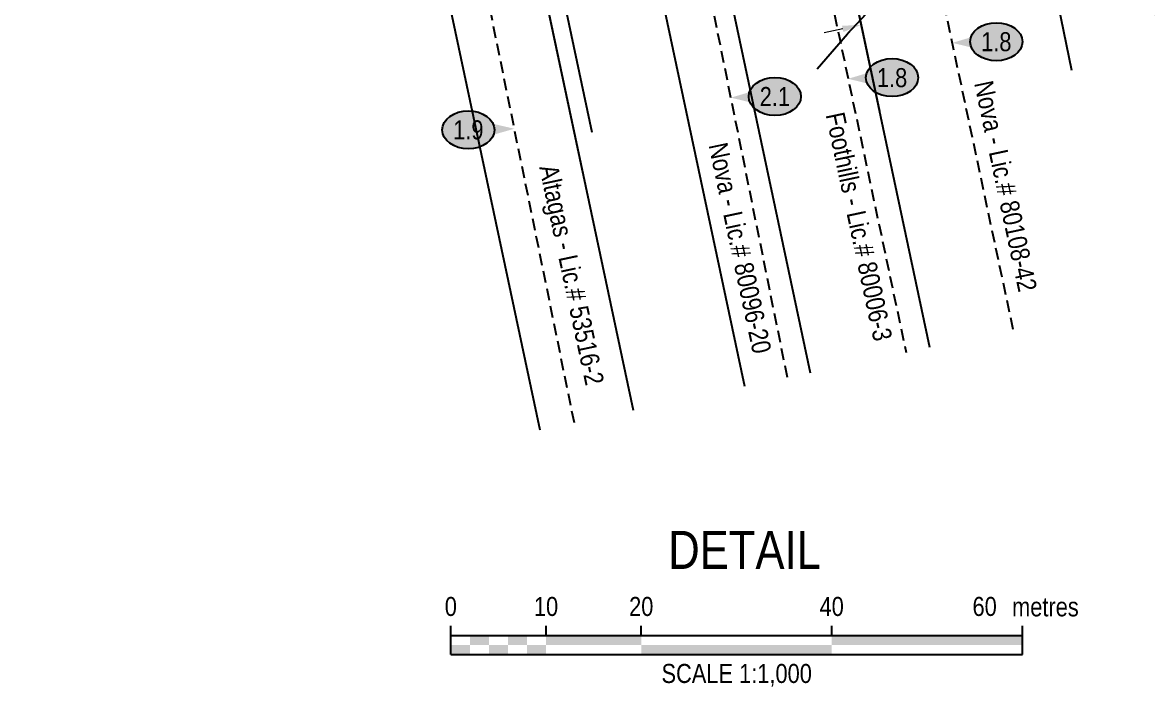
# Model space of a CAD drawing. Extents: x 671801 to 676935, y 5694741 to 5698835.
# Drawn here: x 674315 to 674906, y 5694741 to 5695090 of the extents above; entities that cross this region are included whole.
import ezdxf
from ezdxf.enums import TextEntityAlignment as Align

# ---------------------------------------------------------------- set-up
doc = ezdxf.new("R2010")
doc.units = 0
doc.header["$LTSCALE"] = 5
doc.header["$PDMODE"] = 34
doc.header["$PDSIZE"] = 0.03
doc.linetypes.add('foc-TOPO-ephemeral', pattern=[6.25, 3.125, -0.625, 0.625, -0.625, 0.625, -0.625])
doc.linetypes.add('UG_PIPE', pattern=[1.875, 1.25, -0.625])
doc.layers.get('Defpoints').update_dxf_attribs({"color": 9})
for name, color, linetype in [('AS-FENCE-DASH', 48, 'foc-FENCE-DASH'), ('AS-PIPE-UG', 44, 'UG_PIPE'), ('AS-PIPE-UG-T', 44, 'Continuous'), ('CG-NOTES', 7, 'Continuous'), ('F-RW', 190, 'Continuous'), ('L-2', 7, 'Continuous'), ('P-ELEVATION', 7, 'Continuous'), ('T-DRAW', 143, 'foc-TOPO-ephemeral')]:
    doc.layers.add(name, color=color, linetype=linetype)
doc.layers.add('F-RW-T', color=190, linetype='Continuous', lineweight=9)
doc.styles.add('80', font='ARIALN.TTF', dxfattribs={"height": 10})
doc.styles.add('80CG', font='ARIALN.TTF', dxfattribs={"height": 10})
doc.styles.add('foc-LtypeFont', font='ARIALN.TTF', dxfattribs={"height": 7.35})
doc.styles.get("Standard").update_dxf_attribs({"font": 'ARIALN.TTF'})
doc.linetypes.add('foc-FENCE-DASH', pattern='A,0.5,-0.5,1,-0.5,1,-0.5,1,-0.5,1,-0.5,["X",foc-LtypeFont,S=0.2,R=0,X=-0.625,Y=-0.75],-0.5', length=7.5)
doc.linetypes.add('foc-TOPO-flowdirection-NOLINE', pattern='A,0,[">",foc-LtypeFont,S=0.3,R=0,X=0,Y=-0.945],-20,[">",foc-LtypeFont,S=0.3,R=0,X=0,Y=-0.945],0', length=20)
doc.dimstyles.new('Compass 5 000', dxfattribs={"dimscale": 5, "dimtxt": 9, "dimasz": 2, "dimexe": 0.2, "dimexo": 0.0625, "dimgap": 0.5, "dimtad": 0, "dimtih": 1, "dimtoh": 1, "dimzin": 0, "dimdsep": 46, "dimtxsty": '80CG', "dimcen": 0.1, "dimse1": 1, "dimse2": 1, "dimclrd": 256, "dimclrt": 256, "dimaunit": 1, "dimadec": 4, "dimazin": 0, "dimtfac": 0.06, "dimtofl": 0, "dimtmove": 0, "dimatfit": 1, "dimfxl": 0.2, "dimtolj": 1, "dimtzin": 0, "dimlwd": -1, "dimarcsym": 0})

# ---------------------------------------------------------------- blocks, each defined once
blk = doc.blocks.new('*U434')
at = {"color": 0}
for p, q in [((-150, 0), (-150, 15)), ((-100, 10), (-100, 15)), ((-50, 10), (-50, 15)), ((50, 10), (50, 15)), ((150.24, 0), (150.24, 15)), ((-150, 10), (150.24, 10)), ((-150, 0), (150.24, 0))]:
    blk.add_line(p, q, dxfattribs=at)
for points in [[(-140, 10), (-130, 10), (-140, 5), (-130, 5)], [(-120, 10), (-110, 10), (-120, 5), (-110, 5)], [(-100, 10), (-50, 10), (-100, 5), (-50, 5)], [(50, 10), (150.24, 10), (50, 5), (150.24, 5)], [(-150, 5), (-140, 5), (-150, 0), (-140, 0)], [(-130, 5), (-120, 5), (-130, 0), (-120, 0)], [(-110, 5), (-100, 5), (-110, 0), (-100, 0)], [(-50, 5), (50, 5), (-50, 0), (50, 0)]]:
    blk.add_solid(points, dxfattribs=at)
at = {"color": 0, "style": '80'}
blk.add_text('metres', height=10, dxfattribs=at).set_placement((162.24, 20), align=Align.CENTER)
at = {"color": 0, "char_height": 10, "style": '80'}
for s, insert, attachment_point in [('0', (-150, 30.21), 2), ('10', (-100, 30.21), 2), ('20', (-50, 30.21), 2), ('40', (50, 30.21), 2), ('60', (136.7, 30.22), 3), ('SCALE 1:1,000', (0.12, -5), 2)]:
    blk.add_mtext(s, dxfattribs=dict(at, insert=insert, attachment_point=attachment_point))
blk = doc.blocks.new('*U598')
at = {"layer": 'P-ELEVATION'}
h = blk.add_hatch(color=111, dxfattribs=at)
h.dxf.hatch_style = 1
edge = h.paths.add_edge_path()
edge.add_ellipse((0, 0), major_axis=(13.7, 0), ratio=0.729718, start_angle=0, end_angle=360)
at = {"layer": 'P-ELEVATION', "color": 7, "flags": 128}
blk.add_lwpolyline([(0, 0, 12.5, 0, 0), (-23.07, -0.61, 0, 0, 0)], format="xyseb", dxfattribs=at)
at = {"layer": 'P-ELEVATION', "color": 7}
blk.add_ellipse((0, 0), major_axis=(-13.7, 0), ratio=0.729714, dxfattribs=at)
at = {"layer": 'P-ELEVATION', "style": '80'}
blk.add_attdef('ELEVATION', text='', height=10, dxfattribs=at).set_placement((0, 0), align=Align.MIDDLE_CENTER)
blk = doc.blocks.new('*U608')
at = {"layer": 'P-ELEVATION'}
h = blk.add_hatch(color=111, dxfattribs=at)
h.dxf.hatch_style = 1
edge = h.paths.add_edge_path()
edge.add_ellipse((0, 0), major_axis=(13.7, 0), ratio=0.729718, start_angle=0, end_angle=360)
at = {"layer": 'P-ELEVATION', "color": 7, "flags": 128}
blk.add_lwpolyline([(0, 0, 12.5, 0, 0), (24.2, 0.57, 0, 0, 0)], format="xyseb", dxfattribs=at)
at = {"layer": 'P-ELEVATION', "color": 7}
blk.add_ellipse((0, 0), major_axis=(-13.7, 0), ratio=0.729714, dxfattribs=at)
at = {"layer": 'P-ELEVATION', "style": '80'}
blk.add_attdef('ELEVATION', text='', height=10, dxfattribs=at).set_placement((0, 0), align=Align.MIDDLE_CENTER)
blk = doc.blocks.new('*D624')
at = {"layer": 'Defpoints', "color": 0, "transparency": 16777216}
for p in [(674904.32, 5695120.13), (674906.61, 5695109.32), (674757.62, 5695077.67)]:
    blk.add_point(p, dxfattribs=at)
at = {"layer": 'F-RW-T', "transparency": 16777216}
for p, q in [((674914.1, 5695122.2), (674929.97, 5695125.58)), ((674745.54, 5695086.39), (674735.76, 5695084.31))]:
    blk.add_line(p, q, dxfattribs=at)
for points in [[(674913.75, 5695123.83), (674914.45, 5695120.57), (674904.32, 5695120.13)], [(674745.2, 5695088.02), (674745.89, 5695084.76), (674755.32, 5695088.47)]]:
    blk.add_solid(points, dxfattribs=at)
at = {"layer": 'F-RW-T', "transparency": 16777216, "insert": (674969.44, 5695125.58), "char_height": 10, "attachment_point": 5, "style": '80CG'}
blk.add_mtext('\\A1;Nova\\P30.48 P/L R/W\\PPlan 1057 ID', dxfattribs=at)

msp = doc.modelspace()

# ---------------------------------------------------------------- linework, layer by layer
at = {"layer": 'AS-FENCE-DASH', "flags": 128}
for points in [[(674614.067, 5695031.881), (674578.942, 5695197.086), (674544.747, 5695363.256)], [(674818.337, 5695290.871), (674852.902, 5695127.241), (674865.715, 5695064.656)]]:
    msp.add_lwpolyline(points, dxfattribs=at)
at = {"layer": 'AS-PIPE-UG', "flags": 128}
for points in [[(674716.546, 5694903.212), (674670.277, 5695132.526), (674652.232, 5695219.216), (674633.737, 5695298.276), (674622.727, 5695354.051), (674612.977, 5695394.416), (674604.927, 5695433.906), (674592.432, 5695497.036), (674575.257, 5695579.306), (674558.432, 5695661.796), (674543.827, 5695730.751), (674524.872, 5695813.161), (674506.002, 5695898.776), (674488.107, 5695982.576), (674468.187, 5696073.691), (674453.207, 5696161.276), (674437.202, 5696247.346)], [(674835.078, 5694928.395), (674790.447, 5695138.866), (674774.902, 5695214.991), (674761.757, 5695281.561), (674744.582, 5695358.061), (674735.257, 5695404.516), (674717.102, 5695492.936), (674701.322, 5695568.661), (674685.532, 5695643.996), (674668.407, 5695725.946), (674649.687, 5695814.346), (674630.652, 5695899.361), (674612.687, 5695980.091), (674592.697, 5696076.291), (674574.227, 5696165.951), (674557.107, 5696247.726)], [(674498.487, 5696239.936), (674517.122, 5696151.611), (674534.307, 5696066.041), (674551.042, 5695986.436), (674568.257, 5695903.421), (674583.702, 5695829.821), (674598.347, 5695758.756), (674614.182, 5695685.926), (674629.792, 5695604.071), (674645.977, 5695525.236), (674676.952, 5695416.151), (674681.747, 5695374.301), (674689.722, 5695334.626), (674701.372, 5695277.876), (674717.712, 5695200.886), (674737.047, 5695113.851), (674778.823, 5694916.443)], [(674604.658, 5694879.441), (674556.922, 5695113.826), (674539.072, 5695198.471), (674520.767, 5695278.036), (674503.997, 5695352.576), (674494.782, 5695389.291), (674484.577, 5695433.126), (674475.882, 5695471.861), (674456.352, 5695548.876), (674437.797, 5695629.026), (674421.507, 5695710.306), (674405.437, 5695792.341), (674387.577, 5695878.006), (674369.282, 5695962.696), (674352.307, 5696045.241), (674352.032, 5696045.196), (674334.242, 5696128.801), (674314.927, 5696214.611)]]:
    msp.add_lwpolyline(points, dxfattribs=at)
at = {"layer": 'F-RW', "flags": 128}
for points in [[(674586.685, 5694875.622), (674479.369, 5695380.818), (674533.447, 5695366.821), (674635.582, 5694886.011)], [(674609.21, 5695010.16), (674533.447, 5695366.821), (674636.162, 5695340.236), (674728.462, 5694905.744)], [(674694.245, 5694898.474), (674598.322, 5695350.031), (674705.662, 5695322.246), (674764.933, 5695043.244)], [(674791.307, 5694919.095), (674705.662, 5695322.246), (674870.437, 5695279.596), (674940.302, 5694950.75)]]:
    msp.add_lwpolyline(points, dxfattribs=at)
at = {"layer": 'T-DRAW', "flags": 128}
msp.add_lwpolyline([(674732.102, 5695065.384), (674748.067, 5695083.771), (674792.607, 5695131.536), (674840.567, 5695197.991), (674888.977, 5695253.936), (674908.087, 5695274.956), (674932.727, 5695333.866), (674942.127, 5695427.246), (674943.907, 5695499.661), (674941.064, 5695530.179)], dxfattribs=at)
at = {"layer": 'T-DRAW', "linetype": 'foc-TOPO-flowdirection-NOLINE', "flags": 128}
for points in [[(674732.102, 5695065.384), (674748.067, 5695083.771), (674792.607, 5695131.536), (674840.567, 5695197.991), (674888.977, 5695253.936), (674908.087, 5695274.956), (674932.727, 5695333.866), (674942.127, 5695427.246), (674943.907, 5695499.661)], [(674748.067, 5695083.771), (674792.607, 5695131.536), (674840.567, 5695197.991), (674888.977, 5695253.936), (674908.087, 5695274.956), (674932.727, 5695333.866), (674942.127, 5695427.246), (674943.907, 5695499.661)]]:
    msp.add_lwpolyline(points, dxfattribs=at)

# ---------------------------------------------------------------- block references
at = {"xscale": 0.9999275687528749, "yscale": 0.9999275687528749, "zscale": 0.9999275687528749}
for name, p, values in [('*U598', (674826.2, 5695079.654), {'ELEVATION': '1.8'}), ('*U598', (674771.475, 5695060.779), {'ELEVATION': '1.8'}), ('*U598', (674709.945, 5695050.864), {'ELEVATION': '2.1'}), ('*U608', (674548.997, 5695033.345), {'ELEVATION': '1.9'})]:
    msp.add_blockref(name, p, dxfattribs=at).add_auto_attribs(values)
at = {"layer": 'L-2', "xscale": 0.9997723, "yscale": 0.9997723, "zscale": 0.9997723}
msp.add_blockref('*U434', (674689.774, 5694757.776), dxfattribs=at)

# ---------------------------------------------------------------- texts
at = {"layer": 'CG-NOTES', "color": 3, "insert": (674637.847, 5694822.7), "char_height": 19.99545, "width": 109.8204, "attachment_point": 1, "style": '80CG'}
msp.add_mtext('\\pi16.10594;DETAIL', dxfattribs=at)

# ---------------------------------------------------------------- dimensions: what is measured, and where the dimension line sits
at = {"layer": 'F-RW-T'}
dim = msp.add_linear_dim(base=(674904.317, 5695120.125), p1=(674757.619, 5695077.67), p2=(674906.612, 5695109.324), angle=11.994515, text='Nova\\P30.48 P/L R/W\\PPlan 1057 ID', dimstyle='Compass 5 000', dxfattribs=at)
dim.commit()
dim.dimension.update_dxf_attribs({"geometry": '*D624', "text_midpoint": (674969.44, 5695125.575), "dimtype": 161})

# ---------------------------------------------------------------- next in the draw order: texts
at = {"layer": 'AS-PIPE-UG-T', "char_height": 9.99941, "attachment_point": 5, "rotation": 281.994515, "bg_fill": 3, "box_fill_scale": 1.25, "bg_fill_color": 256, "bg_fill_true_color": 13158600, "bg_fill_transparency": 0}
for s, insert, width in [('Nova - Lic.# 80108-42', (674831.057, 5695003.741, 3159.814), 112.20798), ('\\pt39.99764;Foothills - Lic.# 80006-3', (674754.065, 5694982.516, 3159.814), 121.8186), ('Nova - Lic.# 80096-20', (674691.6, 5694971.245, 3159.814), 112.20798), ('Altagas - Lic.# 53516-2', (674601.825, 5694956.848, 3159.814), 123.6807)]:
    msp.add_mtext(s, dxfattribs=dict(at, insert=insert, width=width))

doc.saveas('drawing.dxf')
